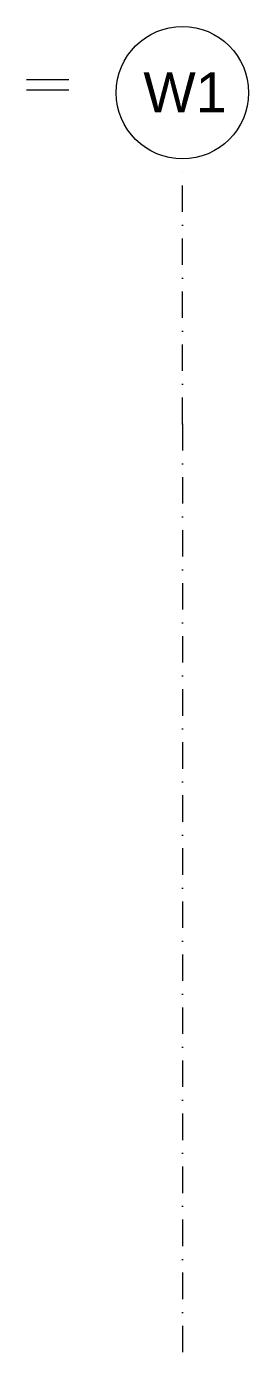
# Model space of a CAD drawing. Header units: millimetres. Extents: x 32522367 to 32638135, y 41424826 to 41540167.
# Drawn here: x 32545579 to 32546418, y 41530886 to 41535867 of the extents above; entities that cross this region are included whole.
import ezdxf
from ezdxf.enums import TextEntityAlignment as Align

# ---------------------------------------------------------------- set-up
doc = ezdxf.new("R2010")
doc.units = ezdxf.units.MM
doc.linetypes.add('Raster', pattern=[0.2, 0.1, -0.05, 0, -0.05])
doc.layers.add('000 Achsraster Haupt', color=251, linetype='Continuous')
doc.layers.add('000 Achsraster Haupt_Stift_Nr__1', color=251, linetype='Continuous', lineweight=13)
doc.styles.add('ERSTELLTER_STIL_1', font='arial.ttf')

# ---------------------------------------------------------------- blocks, each defined once
blk = doc.blocks.new('Standard-Rastermarker')
at = {"layer": '000 Achsraster Haupt_Stift_Nr__1', "color": 7, "linetype": 'Raster', "lineweight": 13}
for q in [(73, 0), (0, 0)]:
    blk.add_line((1, 0), q, dxfattribs=at)
at = {"layer": '000 Achsraster Haupt_Stift_Nr__1', "color": 7, "linetype": 'Continuous', "lineweight": 13}
blk.add_circle((-0.25, 0), 0.25, dxfattribs=at)
at = {"layer": '000 Achsraster Haupt_Stift_Nr__1', "color": 7, "linetype": 'Raster', "lineweight": 13}
blk.add_point((1, 0), dxfattribs=at)
blk.add_point((1, 0), dxfattribs=at)
at = {"layer": '000 Achsraster Haupt_Stift_Nr__1', "color": 7, "lineweight": 13, "style": 'ERSTELLTER_STIL_1'}
for tag, p in [('AC_MarkerText_1_0', (-0.3593, -0.0343)), ('AC_MarkerText_1_1', (74.1407, -0.0343))]:
    blk.add_attdef(tag, text='', height=0.15, rotation=90, dxfattribs=at).set_placement(p, align=Align.TOP_CENTER)

msp = doc.modelspace()

# ---------------------------------------------------------------- linework, layer by layer
at = {"layer": '000 Achsraster Haupt_Stift_Nr__1', "color": 7, "linetype": 'Continuous', "lineweight": 13}
for p, q in [((32545578.919, 41535666.701), (32545738.919, 41535666.701)), ((32545578.919, 41535626.701), (32545738.919, 41535626.701))]:
    msp.add_line(p, q, dxfattribs=at)

# ---------------------------------------------------------------- block references
at = {"layer": '000 Achsraster Haupt', "color": 7, "linetype": 'Continuous', "lineweight": 18}
ref = msp.add_blockref('Standard-Rastermarker', (32546168.39, 41535366.53), dxfattribs=dict(at, xscale=1000, yscale=1000, zscale=1000, rotation=270.0002954042531))
ref.add_attrib('AC_MarkerText_1', 'W1', dxfattribs={"layer": '000 Achsraster Haupt_Stift_Nr__1', "color": 7, "lineweight": 13, "height": 150, "rotation": 0.000295, "style": 'ERSTELLTER_STIL_1'}).set_placement((32546178.045, 41535692.918), align=Align.TOP_CENTER)

doc.saveas('drawing.dxf')
